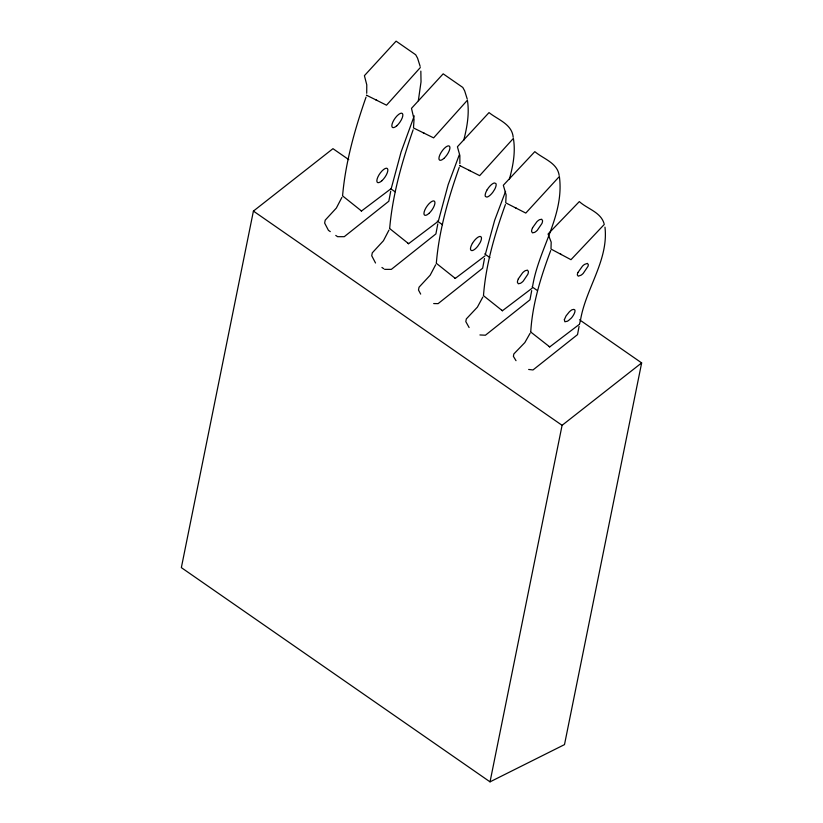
<?xml version="1.0" encoding="UTF-8"?>
<svg xmlns="http://www.w3.org/2000/svg" width="823" height="823" viewBox="0 0 823 823"><rect width="100%" height="100%" fill="white"/><g stroke="black" fill="none" stroke-linecap="round" stroke-linejoin="round"><path stroke-width="1.23" d="M459.862 163.695L459.862 155.526L457.413 146.772L489.027 112.597C497.966 119.788 511.999 124.057 513.192 137.256M366.719 93.287L366.77 84.82L364.404 75.675L396.089 41.15L415.708 54.771L417.57 58.166L420.142 66.354M604.277 224.442L570.977 259.687L550.999 249.06L551.184 242.147L548.067 234.02L579.33 201.584C587.283 208.919 600.739 212.067 604.051 223.537M560.36 253.968L561.471 254.554M532.625 286.229C538.654 248.885 564.619 215.307 559.373 176.492L525.794 213.075L505.734 202.849L506.124 194.938L503.326 185.257L534.827 151.648C543.365 158.921 557.346 162.728 559.167 175.422M515.136 207.571L516.258 208.137M468.987 170.248L479.665 175.649L513.377 138.408C515.743 152.162 512.955 166.215 509.314 179.496M375.833 99.85L386.522 105.19L420.316 67.548M463.74 140.322C467.032 127.298 469.563 113.646 467.402 100.221L433.608 137.873L413.485 127.956L414.041 119.263L411.49 108.358L443.175 73.833L462.793 87.444L464.656 90.839L467.227 99.027M422.919 132.534L424.04 133.079M579.063 326.433L577.53 334.611L533.006 369.949L528.654 369.455M531.699 290.612L529.961 299.819L485.426 335.218L479.922 334.951M390.719 191.214L388.816 201.234L344.261 236.685L337.595 236.685L335.763 235.419M437.805 223.897L435.902 233.917L391.347 269.368L384.68 269.368M484.5 258.494L482.659 268.205L438.114 303.636L433.68 303.564M418.341 100.725L421.026 81.858L420.841 71.107M348.777 159.641L332.965 148.675L253.412 211.089L181.348 567.623L490.035 781.85L564.496 744.609L641.652 362.902L579.495 319.766M490.035 781.85L562.088 425.316L641.652 362.902M391.367 188.056L401.099 151.946L414.247 115.889M438.453 220.739L448.185 184.619L459.255 154.919M579.598 323.851L580.215 321.196M366.04 97.135C354.929 128.974 345.578 161.781 342.615 195.39M413.125 129.818C402.015 161.658 392.664 194.454 389.701 228.074M459.213 167.429C448.319 198.312 439.122 230.162 436.365 262.835M485.477 253.875L494.654 220.327L505.569 191.378M505.404 204.557C494.87 233.866 485.92 264.142 483.513 295.22M550.7 250.573C540.927 276.662 532.46 303.738 530.763 331.587M580.554 319.838C585.904 288.163 608.711 260.191 604.977 227.148M341.895 197.397L336.36 208.044L325.208 220.153L324.643 223.064L328.439 230.337L330.27 231.602M342.471 195.792L361.513 211.007L391.264 188.529M388.981 230.07L383.446 240.728L372.294 252.826L371.729 255.747L375.525 263.01M389.557 228.465L408.599 243.69L438.35 221.202M435.655 264.78L430.162 275.211L419.041 287.196L418.496 290.025L420.676 294.099M436.231 263.216L455.273 278.4L485.035 255.881M482.823 297.082L477.402 307.133L466.322 318.923L465.808 321.608L469.11 327.544M501.783 310.24L502.411 310.755L483.379 295.591M530.105 333.284L524.837 342.574L513.84 353.952L513.387 356.338L516.011 360.68M530.629 331.926L549.723 346.905L579.515 324.231M502.411 310.755L532.203 288.132M366.914 95.519L366.42 95.18L376.955 100.396M460.078 165.865L459.584 165.526L470.108 170.803M390.915 188.889L395.122 191.81M437.27 221.058L442.537 224.71M484.675 253.957L489.942 257.62M532.08 286.867L537.347 290.519M381.934 267.465L383.765 268.73M253.412 211.089L562.088 425.316M549.064 346.442L549.702 346.946M454.615 277.937L455.253 278.452M407.941 243.238L408.578 243.752M360.855 210.554L361.492 211.069M564.352 319.705L564.866 321.762L567.397 321.237A10.37 3.786 -55.2 0 0 570.174 319.046C572.726 317.596 578.59 307.421 572.057 309.736A10.37 3.786 -55.2 0 0 569.279 311.917L566.059 315.898L564.352 319.705M577.941 272.485L577.664 273.215A5.761 2.099 -55.2 0 0 577.376 275.026L578.271 276.168L581.048 275.191A10.401 3.796 -55.2 0 0 583.168 273.462L587.992 266.343A5.761 2.099 -55.2 0 0 588.28 264.543L587.385 263.401L584.608 264.378A10.401 3.796 -55.2 0 0 582.499 266.107L577.941 272.485M518.367 278.791L518.006 279.635A7.263 2.644 -55.2 0 0 517.43 282.443L518.336 283.781L520.465 283.297A9.259 3.374 -55.2 0 0 523.243 281.106L527.821 274.296A7.263 2.644 -55.2 0 0 528.387 271.487L527.492 270.15L525.362 270.644A9.259 3.374 -55.2 0 0 522.574 272.825L518.367 278.791M532.594 227.714L532.214 228.568A7.263 2.644 -55.2 0 0 531.586 231.428L532.43 232.837L534.518 232.425A9.259 3.374 -55.2 0 0 537.285 230.296L541.925 223.506A7.263 2.644 -55.2 0 0 542.552 220.657L541.709 219.247L539.621 219.659A9.259 3.374 -55.2 0 0 536.853 221.778L532.594 227.714M472.412 243.392L471.898 244.318A8.096 2.953 -55.2 0 0 470.746 250.038L471.795 250.624A8.744 3.189 -55.2 0 0 477.669 246.355L480.056 242.723A8.096 2.953 -55.2 0 0 481.218 237.014L480.169 236.427A8.724 3.179 -55.2 0 0 473.626 241.561L472.412 243.392M487.185 189.743L486.66 190.669A8.096 2.953 -55.2 0 0 485.385 196.471L486.887 197.098A8.744 3.189 -55.2 0 0 492.905 192.129L494.654 189.383A8.096 2.953 -55.2 0 0 495.93 183.57L494.438 182.953A8.744 3.189 -55.2 0 0 488.409 187.911L487.185 189.743M428.958 213.424A8.549 3.117 -55.2 0 0 434.431 201.203A8.549 3.117 -55.2 0 0 424.935 209.772A8.549 3.117 -55.2 0 0 428.958 213.424M443.834 158.479A8.549 3.117 -55.2 0 0 449.471 146.206A8.549 3.117 -55.2 0 0 439.986 154.58A8.549 3.117 -55.2 0 0 443.834 158.479M381.872 180.741A8.549 3.117 -55.2 0 0 387.345 168.52A8.549 3.117 -55.2 0 0 377.839 177.089A8.549 3.117 -55.2 0 0 381.872 180.741M396.748 125.806A8.549 3.117 -55.2 0 0 402.385 113.523A8.549 3.117 -55.2 0 0 392.9 121.897A8.549 3.117 -55.2 0 0 396.748 125.806"/></g></svg>
